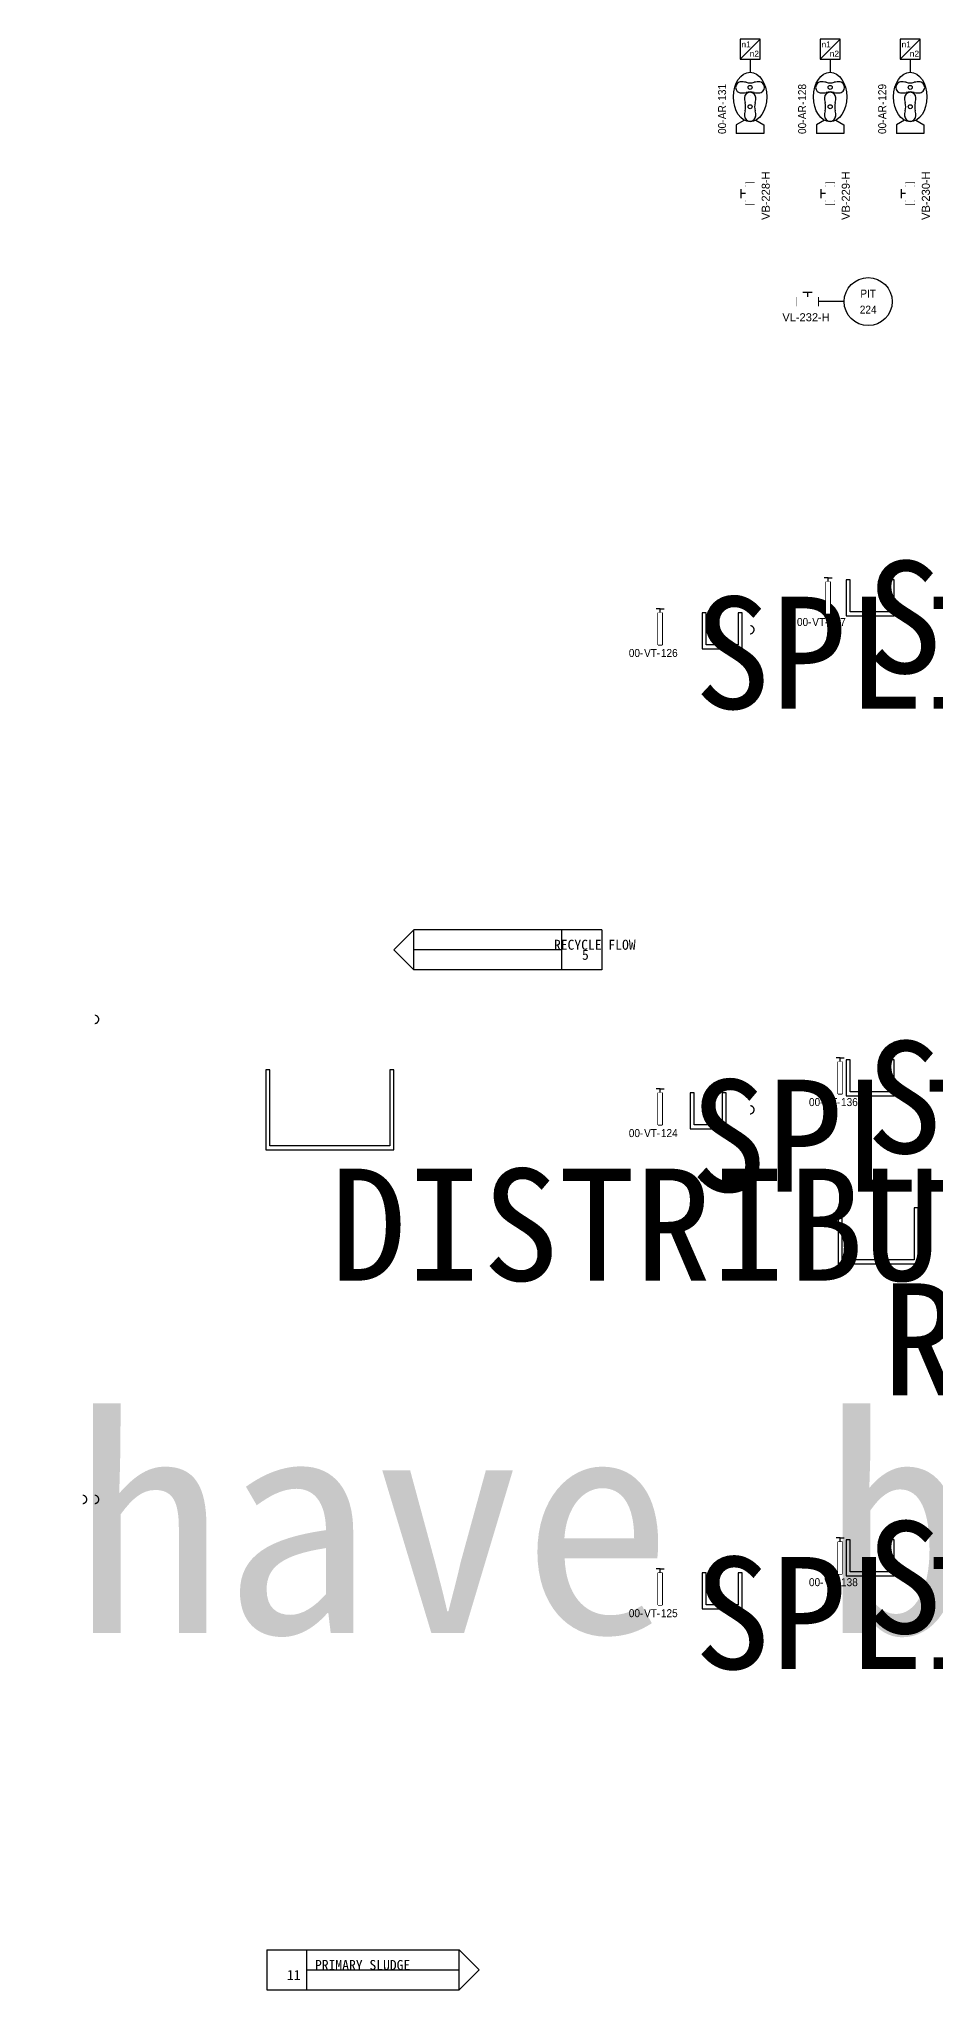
# Model space of a CAD drawing. Header units: millimetres. Extents: x 0 to 12089, y -479 to 374.
# Drawn here: x 703.4 to 927.4, y -220 to 267.6 of the extents above; entities that cross this region are included whole.
import ezdxf
from ezdxf.enums import TextEntityAlignment as Align

# ---------------------------------------------------------------- set-up
doc = ezdxf.new("R2018")
doc.units = ezdxf.units.MM
doc.header["$LTSCALE"] = 0.25
doc.set_wipeout_variables(frame=1)
doc.linetypes.add('ACAD_ISO05W100', pattern=[33, 24, -3, 0, -3, 0, -3])
doc.linetypes.add('ACAD_ISO11W100', pattern=[33, 12, -3, 12, -3, 0, -3])
for name, color, linetype, lineweight, true_color in [('air', 80, 'ACAD_ISO11W100', 25, 0x3fff00), ('equipment', 5, 'Continuous', 25, 0x0000ff), ('instrumentation', 7, 'Continuous', 25, 0xffffff), ('sludge', 7, 'ACAD_ISO05W100', 25, 0x261313), ('Text', 7, 'Continuous', 25, 0xffffff), ('unit', 1, 'Continuous', 25, 0xff0000), ('valve', 7, 'Continuous', 25, 0xffffff)]:
    doc.layers.add(name, color=color, linetype=linetype, lineweight=lineweight, true_color=true_color)
doc.styles.add('Organica', font='arial.ttf')
doc.styles.add('PDBlowerVFDdrive_BlowerMBR_Tank$0$Organica', font='arial.ttf')
doc.styles.add('RefPIDDistChamber$0$Organica', font='arial.ttf')
doc.styles.add('RefPIDDistChamber$0$Standard', font='arial.ttf')
doc.styles.get("Standard").update_dxf_attribs({"font": 'arial.ttf'})

# ---------------------------------------------------------------- blocks, each defined once
blk = doc.blocks.new('*U89')
at = {"lineweight": 25, "ltscale": 0.25}
for p, q in [((2.5, 23.64), (-2.5, 23.64)), ((-2.5, 23.64), (-2.5, 18.64)), ((-2.5, 18.64), (2.5, 23.64)), ((2.5, 18.64), (2.5, 23.64)), ((-2.5, 18.64), (2.5, 18.64)), ((0, 18.64), (0, 15.33)), ((0, 9.49), (0, 9.49)), ((-1.42, 3.35), (-3.44, 2.15)), ((-3.44, 2.15), (-3.44, 0)), ((3.44, 0), (-3.44, 0)), ((1.42, 3.35), (3.44, 2.15)), ((3.44, 2.15), (3.44, 0))]:
    blk.add_line(p, q, dxfattribs=at)
for points in [[(-2.22, 12.96, 1), (-2.22, 10.15)], [(-1.4, 4.5, 1), (1.4, 4.5)]]:
    blk.add_lwpolyline(points, format="xyb", dxfattribs=at)
for centre in [(0, 11.56), (0, 6.72)]:
    blk.add_circle(centre, 0.5)
for centre, radius, start, end in [((-2.12, 8.6), 4.36, 75.2809, 94.4863), ((-2.12, 14.51), 4.36, 265.5137, 284.7191), ((0, 8.94), 1.4, 0, 180), ((0, 16.69), 4, 255.2809, 284.7191), ((0, 6.43), 4, 75.2809, 104.7191), ((2.12, 8.6), 4.36, 85.5137, 104.7191), ((2.12, 14.51), 4.36, 255.2809, 274.4863), ((2.22, 11.56), 1.4, 270, 90), ((2.95, 8.84), 4.36, 175.5137, 194.7191), ((2.95, 4.6), 4.36, 165.2809, 184.4863), ((-5.13, 6.72), 4, 345.2809, 14.7191), ((5.13, 6.72), 4, 165.2809, 194.7191), ((-2.95, 8.84), 4.36, 345.2809, 4.4863), ((-2.95, 4.6), 4.36, 355.5137, 14.7191)]:
    blk.add_arc(centre, radius, start, end)
blk.add_ellipse((0, 9.16), major_axis=(0, -6.18), ratio=0.674562)
at = {"style": 'PDBlowerVFDdrive_BlowerMBR_Tank$0$Organica'}
for s, p in [('n1', (-2.16, 21.53)), ('n2', (-0.11, 19.23))]:
    blk.add_text(s, height=1.5, dxfattribs=at).set_placement(p)
at = {"char_height": 2, "width": 5.3402, "attachment_point": 6, "rotation": 90, "line_spacing_factor": 0.9, "style": 'PDBlowerVFDdrive_BlowerMBR_Tank$0$Organica'}
for insert in [(-7, 8), (-7, 3.5)]:
    blk.add_mtext('{\\W0.9;-}', dxfattribs=dict(at, insert=insert))
at = {"style": 'PDBlowerVFDdrive_BlowerMBR_Tank$0$Organica', "flags": 1}
for tag, p in [('BLOWER_TYPE', (20.86, 108.5)), ('NOTE_CHINESE', (20.86, 102.5)), ('NOTE', (20.86, 105.5)), ('MATERIAL_GEAR', (20.86, 99.39)), ('MATERIAL_HOUSING', (20.86, 96.39)), ('MATERIAL_SHAFT', (20.86, 93.39)), ('INSTALLED_POWER', (20.86, 87.39)), ('MATERIAL_ROTOR', (20.86, 90.39)), ('CONSUMED_POWER', (20.86, 84.19)), ('MANUFACTURE', (20.86, 77.97)), ('MODEL', (20.86, 81.08)), ('UNIT_CAPACITY', (20.78, 74.8)), ('FC-MAN', (0.14, 69.9)), ('UNIT_PRESSURE', (20.78, 68.7)), ('SP_CAPACITY', (20.78, 71.8)), ('FC-MOD', (0.14, 66.8)), ('SP_PRESSURE', (20.78, 65.7)), ('RUNNINGHOURS', (21.54, 59.34)), ('STB_DTY', (21.54, 62.34)), ('DO', (21.54, 53.34)), ('DI', (21.54, 56.34)), ('AI', (21.54, 50.34)), ('AO', (21.54, 47.34)), ('PB', (21.54, 44.34)), ('PO', (21.54, 41.34))]:
    blk.add_attdef(tag, text='', height=2, dxfattribs=at).set_placement(p, align=Align.MIDDLE_CENTER)
at = {"style": 'PDBlowerVFDdrive_BlowerMBR_Tank$0$Organica', "width": 0.9, "flags": 8}
blk.add_attdef('TAG', text='', height=2, rotation=90, dxfattribs=at).set_placement((-7, 10.31), align=Align.MIDDLE_CENTER)
at = {"style": 'PDBlowerVFDdrive_BlowerMBR_Tank$0$Organica', "width": 0.9}
for tag, p in [('TAG_ID', (-7, 7.1)), ('AREA_CODE', (-7, 2.7))]:
    blk.add_attdef(tag, text='', height=2, rotation=90, dxfattribs=at).set_placement(p, align=Align.MIDDLE_RIGHT)
blk = doc.blocks.new('break')
blk.add_arc((0, 0), 1, 270, 90)
blk.add_wipeout([(-0.12, -0.11), (-0.12, -0.89), (0, -1), (0.12, -0.89), (0.12, -0.11), (0, 0)])
blk.add_wipeout([(-0.12, 0.11), (-0.12, 0.89), (0, 1), (0.12, 0.89), (0.12, 0.11), (0, 0)])
blk = doc.blocks.new('*U110')
at = {"lineweight": 25, "ltscale": 0.25, "flags": 128}
blk.add_lwpolyline([(0, 9), (0, 0), (9, 0), (9, 9), (8, 9), (8, 1), (1, 1), (1, 9)], close=True, dxfattribs=at)
at = {"style": 'RefPIDDistChamber$0$Organica', "flags": 1}
for tag, p in [('WIDTH', (-11.4, 38.99)), ('HEIGHT', (-11.4, 36.04)), ('LIQUIDLEVEL', (-11.4, 29.93)), ('LENGTH', (-11.4, 33.02)), ('VOLUME', (-11.4, 26.97))]:
    blk.add_attdef(tag, text='', height=2, dxfattribs=at).set_placement(p, align=Align.MIDDLE_CENTER)
at = {"style": 'RefPIDDistChamber$0$Standard', "flags": 1}
blk.add_attdef('TR_NAME1', (44.32, 30.62), '', height=2.5, dxfattribs=at)
at = {"layer": 'Text', "lineweight": 30, "flags": 104}
blk.add_attdef('NAME1', text='', height=2.5, dxfattribs=at).set_placement((0.08, 12.29), align=Align.MIDDLE_CENTER)
blk = doc.blocks.new('*U112')
at = {"lineweight": 25, "ltscale": 0.25, "flags": 128}
blk.add_lwpolyline([(0, 20), (0, 0), (32, 0), (32, 20), (31, 20), (31, 1), (1, 1), (1, 20)], close=True, dxfattribs=at)
at = {"style": 'RefPIDDistChamber$0$Organica', "flags": 1}
for tag, p in [('WIDTH', (-11.4, 38.99)), ('HEIGHT', (-11.4, 36.04)), ('LIQUIDLEVEL', (-11.4, 29.93)), ('LENGTH', (-11.4, 33.02)), ('VOLUME', (-11.4, 26.97))]:
    blk.add_attdef(tag, text='', height=2, dxfattribs=at).set_placement(p, align=Align.MIDDLE_CENTER)
at = {"style": 'RefPIDDistChamber$0$Standard', "flags": 1}
blk.add_attdef('TR_NAME1', (44.32, 30.62), '', height=2.5, dxfattribs=at)
at = {"layer": 'Text', "lineweight": 30, "flags": 104}
blk.add_attdef('NAME1', text='', height=2.5, dxfattribs=at).set_placement((16.08, -4.71), align=Align.MIDDLE_CENTER)
blk = doc.blocks.new('*U116')
at = {"lineweight": 25, "ltscale": 0.25, "flags": 128}
blk.add_lwpolyline([(0, 9), (0, 0), (10, 0), (10, 9), (9, 9), (9, 1), (1, 1), (1, 9)], close=True, dxfattribs=at)
at = {"style": 'RefPIDDistChamber$0$Organica', "flags": 1}
for tag, p in [('WIDTH', (-11.4, 38.99)), ('HEIGHT', (-11.4, 36.04)), ('LIQUIDLEVEL', (-11.4, 29.93)), ('LENGTH', (-11.4, 33.02)), ('VOLUME', (-11.4, 26.97))]:
    blk.add_attdef(tag, text='', height=2, dxfattribs=at).set_placement(p, align=Align.MIDDLE_CENTER)
at = {"style": 'RefPIDDistChamber$0$Standard', "flags": 1}
blk.add_attdef('TR_NAME1', (44.32, 30.62), '', height=2.5, dxfattribs=at)
at = {"layer": 'Text', "lineweight": 30, "flags": 104}
blk.add_attdef('NAME1', text='', height=2.5, dxfattribs=at).set_placement((-1.92, 13), align=Align.MIDDLE_CENTER)
blk = doc.blocks.new('*U118')
at = {"lineweight": 25, "ltscale": 0.25, "flags": 128}
blk.add_lwpolyline([(0, 14), (0, 0), (20, 0), (20, 14), (19, 14), (19, 1), (1, 1), (1, 14)], close=True, dxfattribs=at)
at = {"style": 'RefPIDDistChamber$0$Organica', "flags": 1}
for tag, p in [('WIDTH', (-11.4, 38.99)), ('HEIGHT', (-11.4, 36.04)), ('LIQUIDLEVEL', (-11.4, 29.93)), ('LENGTH', (-11.4, 33.02)), ('VOLUME', (-11.4, 26.97))]:
    blk.add_attdef(tag, text='', height=2, dxfattribs=at).set_placement(p, align=Align.MIDDLE_CENTER)
at = {"style": 'RefPIDDistChamber$0$Standard', "flags": 1}
blk.add_attdef('TR_NAME1', (44.32, 30.62), '', height=2.5, dxfattribs=at)
at = {"layer": 'Text', "lineweight": 30, "flags": 104}
blk.add_attdef('NAME1', text='', height=2.5, dxfattribs=at).set_placement((11, -4.89), align=Align.MIDDLE_CENTER)
blk = doc.blocks.new('*U119')
at = {"lineweight": 25, "ltscale": 0.25, "flags": 128}
blk.add_lwpolyline([(0, 9), (0, 0), (12, 0), (12, 9), (11, 9), (11, 1), (1, 1), (1, 9)], close=True, dxfattribs=at)
at = {"style": 'RefPIDDistChamber$0$Organica', "flags": 1}
for tag, p in [('WIDTH', (-11.4, 38.99)), ('HEIGHT', (-11.4, 36.04)), ('LIQUIDLEVEL', (-11.4, 29.93)), ('LENGTH', (-11.4, 33.02)), ('VOLUME', (-11.4, 26.97))]:
    blk.add_attdef(tag, text='', height=2, dxfattribs=at).set_placement(p, align=Align.MIDDLE_CENTER)
at = {"style": 'RefPIDDistChamber$0$Standard', "flags": 1}
blk.add_attdef('TR_NAME1', (44.32, 30.62), '', height=2.5, dxfattribs=at)
at = {"layer": 'Text', "lineweight": 30, "flags": 104}
blk.add_attdef('NAME1', text='', height=2.5, dxfattribs=at).set_placement((5, 13.66), align=Align.MIDDLE_CENTER)
blk = doc.blocks.new('*U136')
at = {"lineweight": 25, "ltscale": 0.25}
for p, q in [((0.5, 9), (-0.5, 9)), ((0, 8), (1, 8)), ((0, 0), (0, 8)), ((0.5, 8), (0.5, 9)), ((0.5, 9), (1.5, 9)), ((1, 0), (1, 8)), ((0, 0), (1, 0))]:
    blk.add_line(p, q, dxfattribs=at)
blk.add_lwpolyline([(0, 8), (1, 8), (1, 0), (0, 0)], close=True, dxfattribs=at)
at = {"insert": (-3.7, -2.07), "char_height": 2, "width": 5.3402, "attachment_point": 6, "line_spacing_factor": 0.9, "style": 'Organica'}
blk.add_mtext('{\\W0.9;-}', dxfattribs=at)
at = {"style": 'Organica', "flags": 1}
for tag, p in [('EQUIP_TYPE', (37.6, 83.28)), ('NOTE_CHINESE', (37.6, 77.28)), ('NOTE', (37.6, 80.28)), ('MATERIAL_FRAME', (37.6, 74.17)), ('MATERIAL_BODY', (37.6, 68.17)), ('MATERIAL_STEM', (37.6, 71.17)), ('MATERIAL_SEALING', (37.6, 65.17)), ('MANUFACTURE', (37.6, 52.75)), ('MODEL', (37.6, 55.86)), ('UNIT_WATER_LEVEL', (37.76, 49.29)), ('UNIT_CHANNELW', (37.76, 43.5)), ('UNIT_CHANNELH', (37.76, 46.29)), ('SP_WATER_LEVEL', (37.76, 40.5)), ('SP_CHANNELW', (37.76, 37.5)), ('SP_CHANNELH', (37.76, 34.29)), ('STB_DTY', (37.76, 31.29)), ('PROCESSUNITAREA', (37.76, 27.66))]:
    blk.add_attdef(tag, text='', height=2, dxfattribs=at).set_placement(p, align=Align.MIDDLE_CENTER)
at = {"style": 'Organica', "width": 0.9}
for tag, p in [('AREA_CODE', (-4.5, -2.07)), ('TAG_ID', (-0.26, -2.07))]:
    blk.add_attdef(tag, text='', height=2, dxfattribs=at).set_placement(p, align=Align.MIDDLE_RIGHT)
at = {"style": 'Organica', "width": 0.9, "flags": 8}
blk.add_attdef('TAG', text='', height=2, dxfattribs=at).set_placement((2.81, -2.07), align=Align.MIDDLE_CENTER)
blk.add_wipeout([(0, 8), (1, 8), (1, 0), (0, 0)])
at = {"insert": (0.5, -2.07), "char_height": 2, "width": 5.3402, "attachment_point": 6, "line_spacing_factor": 0.9, "style": 'Organica'}
blk.add_mtext('{\\W0.9;-}', dxfattribs=at)
blk = doc.blocks.new('*U194')
at = {"color": 4, "lineweight": 25, "ltscale": 0.25}
blk.add_line((-6, 17), (-12.5, 17), dxfattribs=at)
at = {"color": 4}
blk.add_circle((0, 17), 6, dxfattribs=at)
at = {"style": 'Organica', "width": 0.9}
for tag, flags, p in [('EQUIP_TYPE', 9, (31.18, 65.35)), ('AREA_CODE', 9, (31.18, 62.35)), ('NOTE', 9, (31.18, 59.35)), ('NOTE_CHINESE', 9, (31.18, 56.35)), ('MODEL', 9, (31.18, 53.35)), ('MANUFACTURE', 9, (31.18, 50.35)), ('SPECIFICATION', 9, (31.18, 47.35)), ('DI', 9, (31.18, 44.35)), ('DO', 9, (31.18, 41.35)), ('AI', 9, (31.18, 38.35)), ('AO', 9, (31.18, 35.35)), ('PO', 9, (31.18, 29.35)), ('PB', 9, (31.18, 32.35)), ('PROCESSUNITAREA', 9, (31.18, 26.35)), ('TAG_ID', 8, (0, 19)), ('TAG', 8, (0, 15))]:
    blk.add_attdef(tag, text='', height=2, dxfattribs=dict(at, flags=flags)).set_placement(p, align=Align.MIDDLE_CENTER)
blk = doc.blocks.new('RefARRawSludge')
at = {"lineweight": 25, "ltscale": 0.25}
for p, q in [((0, 5), (48, 5)), ((0, 5), (0, -5)), ((10, -5), (10, 5)), ((48, -5), (48, 5)), ((48, 5), (53, 0)), ((10, 0), (48, 0)), ((48, -5), (53, 0)), ((0, -5), (48, -5))]:
    blk.add_line(p, q, dxfattribs=at)
at = {"layer": 'Text', "lineweight": 30, "flags": 104}
blk.add_attdef('Name', text='', height=2.5, dxfattribs=at).set_placement((12, 2.5), align=Align.MIDDLE_LEFT)
blk.add_attdef('ID', text='', height=2.5, dxfattribs=at).set_placement((5, 0), align=Align.MIDDLE_CENTER)
blk = doc.blocks.new('RefPIDInfluent')
at = {"lineweight": 30, "flags": 104}
for tag, height, p in [('NAME1', 2.5, (-37.9, 61.25)), ('PARAM', 2.5, (-61.14, 53.29)), ('VALUE', 2.5, (-31.63, 53.2)), ('UNIT', 2.5, (-10.04, 53.16)), ('COD', 2, (-31.5, 45.02)), ('BOD5', 2, (-31.5, 36.81)), ('TSS', 2, (-31.5, 28.72)), ('TN', 2, (-31.5, 20.47)), ('NH4N', 2, (-31.5, 12.29)), ('TP', 2, (-31.5, 4.12)), ('PO4_3_P', 2, (-31.5, -4.08)), ('NAME3', 2.5, (-37.9, -12.35)), ('TMIN', 2, (-31.5, -20.49)), ('TMAX', 2, (-31.5, -28.72)), ('NAME2', 2.5, (-37.71, -36.75)), ('QAVG', 2, (-31.5, -45.27)), ('QPEAKDH', 2, (-31.5, -53.27)), ('QPEAKD', 2, (-31.5, -61.47)), ('QPEAK', 2, (-31.5, -69.71))]:
    blk.add_attdef(tag, text='', height=height, dxfattribs=at).set_placement(p, align=Align.MIDDLE_CENTER)
blk.add_attdef('i18N-PID-0003', text='', height=2.5, dxfattribs=at).set_placement((-77, -75.8), align=Align.TOP_LEFT)
blk = doc.blocks.new('RefAL5Leachate')
at = {"lineweight": 25, "ltscale": 0.25}
for p, q in [((-47, 5), (-52, 0)), ((0, 5), (-47, 5)), ((-47, -5), (-47, 5)), ((-10, -5), (-10, 5)), ((0, 5), (0, -5)), ((-47, -5), (-52, 0)), ((-10, 0), (-47, 0)), ((0, -5), (-47, -5))]:
    blk.add_line(p, q, dxfattribs=at)
at = {"layer": 'Text', "lineweight": 30, "flags": 104}
blk.add_attdef('Name', text='', height=2.5, dxfattribs=at).set_placement((-12, 2.5), align=Align.MIDDLE_RIGHT)
blk.add_attdef('ID', text='', height=2.5, dxfattribs=at).set_placement((-5, 0), align=Align.MIDDLE_CENTER)
blk = doc.blocks.new('*U557')
at = {"lineweight": 25, "ltscale": 0.25}
for p, q in [((-2.67, 1.14), (-2.67, -1.14)), ((-1.9, -1.14), (-1.9, 1.14)), ((1.9, -0.76), (-1.9, 0.76)), ((1.14, 2.29), (-1.14, 2.29)), ((0, 0.5), (0, 2.29)), ((1.9, -1.14), (1.9, 1.14)), ((2.67, 1.14), (2.67, -1.14))]:
    blk.add_line(p, q, dxfattribs=at)
blk.add_circle((0, 0), 0.5)
at = {"char_height": 2, "width": 5.3402, "style": 'Organica'}
for s, insert, attachment_point in [('-', (-1.98, -3.9), 6), ('-H', (2.6, -3.9), 4)]:
    blk.add_mtext(s, dxfattribs=dict(at, insert=insert, attachment_point=attachment_point))
at = {"style": 'Organica'}
for tag, flags, p in [('EQUIP_TYPE', 1, (-8.63, 62.54)), ('NOTE', 1, (-8.63, 59.54)), ('NOTE_CHINESE', 1, (-8.63, 56.54)), ('AREA_CODE', 1, (-8.63, 53.54)), ('DI', 1, (-8.63, 50.54)), ('DO', 1, (-8.63, 47.54)), ('AI', 1, (-8.63, 44.54)), ('AO', 1, (-8.63, 41.54)), ('PB', 1, (-8.63, 38.54)), ('PO', 1, (-8.63, 35.54)), ('SP_ACTUATED', 1, (-8.63, 32.54)), ('SIZE', 1, (-8.63, 23.54)), ('MATERIAL', 1, (-8.63, 19.54)), ('PRESSURE', 1, (-8.63, 15.54)), ('PROCESSUNITAREA', 1, (-8.63, 11.72)), ('TAG', 8, (0.33, -3.9))]:
    blk.add_attdef(tag, text='', height=2, dxfattribs=dict(at, flags=flags)).set_placement(p, align=Align.MIDDLE_CENTER)
blk.add_attdef('TAG_ID', text='', height=2, dxfattribs=at).set_placement((-2.86, -3.9), align=Align.MIDDLE_RIGHT)
blk.add_wipeout([(-2.67, 1.14), (2.67, 1.14), (2.67, -1.14), (-2.67, -1.14)])
blk = doc.blocks.new('*U556')
blk.add_hatch(color=256).paths.add_polyline_path([(-0.5, 0, 1), (0.5, 0, 1)])
at = {"lineweight": 25, "ltscale": 0.25}
for p, q in [((-2.67, 1.14), (-2.67, -1.14)), ((-1.9, -1.14), (-1.9, 1.14)), ((-0.46, 0.19), (-1.9, 0.76)), ((1.14, 2.29), (-1.14, 2.29)), ((0, 2.29), (0, 0)), ((0.46, 0.19), (1.9, 0.76)), ((1.9, -1.14), (1.9, 1.14)), ((2.67, 1.14), (2.67, -1.14)), ((-1.9, -0.76), (-0.46, -0.19)), ((1.9, -0.76), (0.46, -0.19))]:
    blk.add_line(p, q, dxfattribs=at)
blk.add_circle((0, 0), 0.5)
at = {"char_height": 2, "width": 5.3402, "style": 'Organica'}
for s, insert, attachment_point in [('-', (-1.98, -3.9), 6), ('-H', (2.6, -3.9), 4)]:
    blk.add_mtext(s, dxfattribs=dict(at, insert=insert, attachment_point=attachment_point))
at = {"style": 'Organica'}
for tag, flags, p in [('EQUIP_TYPE', 1, (-8.63, 62.54)), ('NOTE', 1, (-8.63, 59.54)), ('NOTE_CHINESE', 1, (-8.63, 56.54)), ('AREA_CODE', 1, (-8.63, 53.54)), ('DI', 1, (-8.63, 50.54)), ('DO', 1, (-8.63, 47.54)), ('AI', 1, (-8.63, 44.54)), ('AO', 1, (-8.63, 41.54)), ('PB', 1, (-8.63, 38.54)), ('PO', 1, (-8.63, 35.54)), ('SP_ACTUATED', 1, (-8.63, 32.54)), ('SIZE', 1, (-8.63, 23.54)), ('MATERIAL', 1, (-8.63, 19.54)), ('PRESSURE', 1, (-8.63, 15.54)), ('PROCESSUNITAREA', 1, (-8.63, 11.72)), ('TAG', 8, (0.33, -3.9))]:
    blk.add_attdef(tag, text='', height=2, dxfattribs=dict(at, flags=flags)).set_placement(p, align=Align.MIDDLE_CENTER)
blk.add_attdef('TAG_ID', text='', height=2, dxfattribs=at).set_placement((-2.86, -3.9), align=Align.MIDDLE_RIGHT)
blk.add_wipeout([(-2.67, 1.14), (2.67, 1.14), (2.67, -1.14), (-2.67, -1.14)])

msp = doc.modelspace()

# ---------------------------------------------------------------- block references
ref = msp.add_blockref('RefAL5Leachate', (844, 40))
lines = msp.add_mtext('5', dxfattribs={"layer": 'Text', "insert": (839, 40), "char_height": 2.5, "attachment_point": 1})
ref.add_attrib('ID', '', (839, 40), dxfattribs={"flags": 104}).embed_mtext(lines)
lines = msp.add_mtext('RECYCLE FLOW', dxfattribs={"layer": 'Text', "insert": (832, 42.5), "char_height": 2.5, "attachment_point": 1})
ref.add_attrib('Name', '', (832, 42.5), dxfattribs={"flags": 104}).embed_mtext(lines)
ref = msp.add_blockref('RefARRawSludge', (760.3, -215))
lines = msp.add_mtext('11', dxfattribs={"layer": 'Text', "insert": (765.3, -215), "char_height": 2.5, "attachment_point": 1})
ref.add_attrib('ID', '', (765.3, -215), dxfattribs={"flags": 104}).embed_mtext(lines)
lines = msp.add_mtext('PRIMARY SLUDGE', dxfattribs={"layer": 'Text', "insert": (772.3, -212.5), "char_height": 2.5, "attachment_point": 1})
ref.add_attrib('Name', '', (772.3, -212.5), dxfattribs={"flags": 104}).embed_mtext(lines)
at = {"layer": 'air'}
for p in [(881, 120), (881, 0)]:
    msp.add_blockref('break', p, dxfattribs=at)
at = {"layer": 'equipment'}
ref = msp.add_blockref('*U89', (881, 244), dxfattribs=at)
ref.add_attrib('TAG', '131', dxfattribs={"layer": '0', "height": 2, "rotation": 90, "style": 'PDBlowerVFDdrive_BlowerMBR_Tank$0$Organica', "width": 0.9}).set_placement((874, 254.31), align=Align.MIDDLE_CENTER)
ref.add_attrib('AREA_CODE', '00', dxfattribs={"layer": '0', "height": 2, "rotation": 90, "style": 'PDBlowerVFDdrive_BlowerMBR_Tank$0$Organica', "width": 0.9}).set_placement((874, 246.7), align=Align.MIDDLE_RIGHT)
ref.add_attrib('TAG_ID', 'AR', dxfattribs={"layer": '0', "height": 2, "rotation": 90, "style": 'PDBlowerVFDdrive_BlowerMBR_Tank$0$Organica', "width": 0.9}).set_placement((874, 251.1), align=Align.MIDDLE_RIGHT)
ref = msp.add_blockref('*U89', (901, 244), dxfattribs=at)
ref.add_attrib('TAG', '128', dxfattribs={"layer": '0', "height": 2, "rotation": 90, "style": 'PDBlowerVFDdrive_BlowerMBR_Tank$0$Organica', "width": 0.9}).set_placement((894, 254.31), align=Align.MIDDLE_CENTER)
ref.add_attrib('AREA_CODE', '00', dxfattribs={"layer": '0', "height": 2, "rotation": 90, "style": 'PDBlowerVFDdrive_BlowerMBR_Tank$0$Organica', "width": 0.9}).set_placement((894, 246.7), align=Align.MIDDLE_RIGHT)
ref.add_attrib('TAG_ID', 'AR', dxfattribs={"layer": '0', "height": 2, "rotation": 90, "style": 'PDBlowerVFDdrive_BlowerMBR_Tank$0$Organica', "width": 0.9}).set_placement((894, 251.1), align=Align.MIDDLE_RIGHT)
ref = msp.add_blockref('*U89', (921, 244), dxfattribs=at)
ref.add_attrib('TAG', '129', dxfattribs={"layer": '0', "height": 2, "rotation": 90, "style": 'PDBlowerVFDdrive_BlowerMBR_Tank$0$Organica', "width": 0.9}).set_placement((914, 254.31), align=Align.MIDDLE_CENTER)
ref.add_attrib('AREA_CODE', '00', dxfattribs={"layer": '0', "height": 2, "rotation": 90, "style": 'PDBlowerVFDdrive_BlowerMBR_Tank$0$Organica', "width": 0.9}).set_placement((914, 246.7), align=Align.MIDDLE_RIGHT)
ref.add_attrib('TAG_ID', 'AR', dxfattribs={"layer": '0', "height": 2, "rotation": 90, "style": 'PDBlowerVFDdrive_BlowerMBR_Tank$0$Organica', "width": 0.9}).set_placement((914, 251.1), align=Align.MIDDLE_RIGHT)
ref = msp.add_blockref('*U136', (858, 116.25), dxfattribs=at)
ref.add_attrib('TAG', '126', dxfattribs={"layer": '0', "height": 2, "style": 'Organica', "width": 0.9}).set_placement((860.81, 114.18), align=Align.MIDDLE_CENTER)
ref.add_attrib('AREA_CODE', '00', dxfattribs={"layer": '0', "height": 2, "style": 'Organica', "width": 0.9}).set_placement((853.5, 114.18), align=Align.MIDDLE_RIGHT)
ref.add_attrib('TAG_ID', 'VT', dxfattribs={"layer": '0', "height": 2, "style": 'Organica', "width": 0.9}).set_placement((857.74, 114.18), align=Align.MIDDLE_RIGHT)
ref = msp.add_blockref('*U136', (858, -123.75), dxfattribs=at)
ref.add_attrib('TAG', '125', dxfattribs={"layer": '0', "height": 2, "style": 'Organica', "width": 0.9}).set_placement((860.81, -125.82), align=Align.MIDDLE_CENTER)
ref.add_attrib('AREA_CODE', '00', dxfattribs={"layer": '0', "height": 2, "style": 'Organica', "width": 0.9}).set_placement((853.5, -125.82), align=Align.MIDDLE_RIGHT)
ref.add_attrib('TAG_ID', 'VT', dxfattribs={"layer": '0', "height": 2, "style": 'Organica', "width": 0.9}).set_placement((857.74, -125.82), align=Align.MIDDLE_RIGHT)
at = {"layer": 'instrumentation'}
ref = msp.add_blockref('*U194', (910.5, 185), dxfattribs=at)
ref.add_attrib('TAG', '224', dxfattribs={"layer": '0', "height": 2, "style": 'Organica', "width": 0.9}).set_placement((910.5, 200), align=Align.MIDDLE_CENTER)
ref.add_attrib('TAG_ID', 'PIT', dxfattribs={"layer": '0', "height": 2, "style": 'Organica', "width": 0.9}).set_placement((910.5, 204), align=Align.MIDDLE_CENTER)
at = {"layer": 'sludge'}
for p in [(717.3, 22.6), (717.3, -97.4)]:
    msp.add_blockref('break', p, dxfattribs=at)
at = {"layer": 'unit'}
ref = msp.add_blockref('*U119', (905, 123.5), dxfattribs=at)
lines = msp.add_mtext('SPLITTER BOX', dxfattribs={"layer": 'Text', "insert": (910, 137.16), "char_height": 28, "attachment_point": 1})
ref.add_attrib('NAME1', '', (910, 137.16), dxfattribs={"flags": 104}).embed_mtext(lines)
ref = msp.add_blockref('*U119', (905, 3.5), dxfattribs=at)
lines = msp.add_mtext('SPLITTER BOX', dxfattribs={"layer": 'Text', "insert": (910, 17.16), "char_height": 28, "attachment_point": 1})
ref.add_attrib('NAME1', '', (910, 17.16), dxfattribs={"flags": 104}).embed_mtext(lines)
ref = msp.add_blockref('*U118', (903, -38.5), dxfattribs=at)
lines = msp.add_mtext('RAS CHAMBER', dxfattribs={"layer": 'Text', "insert": (914, -43.39), "char_height": 28, "attachment_point": 1})
ref.add_attrib('NAME1', '', (914, -43.39), dxfattribs={"flags": 104}).embed_mtext(lines)
ref = msp.add_blockref('*U119', (905, -116.5), dxfattribs=at)
lines = msp.add_mtext('SPLITTER BOX', dxfattribs={"layer": 'Text', "insert": (910, -102.84), "char_height": 28, "attachment_point": 1})
ref.add_attrib('NAME1', '', (910, -102.84), dxfattribs={"flags": 104}).embed_mtext(lines)
ref = msp.add_blockref('*U116', (869, -124.75), dxfattribs=at)
lines = msp.add_mtext('SPLITTER BOX', dxfattribs={"layer": 'Text', "insert": (867.08, -111.75), "char_height": 28, "attachment_point": 1})
ref.add_attrib('NAME1', '', (867.08, -111.75), dxfattribs={"flags": 104}).embed_mtext(lines)
at = {"layer": 'valve'}
ref = msp.add_blockref('*U557', (881, 229), dxfattribs=dict(at, rotation=90))
ref.add_attrib('TAG', '228', dxfattribs={"layer": '0', "height": 2, "rotation": 90, "style": 'Organica'}).set_placement((884.9, 229.33), align=Align.MIDDLE_CENTER)
ref.add_attrib('TAG_ID', 'VB', dxfattribs={"layer": '0', "height": 2, "rotation": 90, "style": 'Organica'}).set_placement((884.9, 226.14), align=Align.MIDDLE_RIGHT)
ref = msp.add_blockref('*U557', (901, 229), dxfattribs=dict(at, rotation=90))
ref.add_attrib('TAG', '229', dxfattribs={"layer": '0', "height": 2, "rotation": 90, "style": 'Organica'}).set_placement((904.9, 229.33), align=Align.MIDDLE_CENTER)
ref.add_attrib('TAG_ID', 'VB', dxfattribs={"layer": '0', "height": 2, "rotation": 90, "style": 'Organica'}).set_placement((904.9, 226.14), align=Align.MIDDLE_RIGHT)
ref = msp.add_blockref('*U557', (921, 229), dxfattribs=dict(at, rotation=90))
ref.add_attrib('TAG', '230', dxfattribs={"layer": '0', "height": 2, "rotation": 90, "style": 'Organica'}).set_placement((924.9, 229.33), align=Align.MIDDLE_CENTER)
ref.add_attrib('TAG_ID', 'VB', dxfattribs={"layer": '0', "height": 2, "rotation": 90, "style": 'Organica'}).set_placement((924.9, 226.14), align=Align.MIDDLE_RIGHT)

# ---------------------------------------------------------------- next in the draw order: block references
at = {"layer": 'equipment'}
ref = msp.add_blockref('*U136', (903, -116), dxfattribs=at)
ref.add_attrib('TAG', '138', dxfattribs={"layer": '0', "height": 2, "style": 'Organica', "width": 0.9}).set_placement((905.81, -118.07), align=Align.MIDDLE_CENTER)
ref.add_attrib('AREA_CODE', '00', dxfattribs={"layer": '0', "height": 2, "style": 'Organica', "width": 0.9}).set_placement((898.5, -118.07), align=Align.MIDDLE_RIGHT)
ref.add_attrib('TAG_ID', 'VT', dxfattribs={"layer": '0', "height": 2, "style": 'Organica', "width": 0.9}).set_placement((902.74, -118.07), align=Align.MIDDLE_RIGHT)
at = {"layer": 'sludge'}
msp.add_blockref('break', (714.3, -97.4), dxfattribs=at)
at = {"layer": 'unit'}
ref = msp.add_blockref('*U116', (869, 115.25), dxfattribs=at)
lines = msp.add_mtext('SPLITTER BOX', dxfattribs={"layer": 'Text', "insert": (867.08, 128.25), "char_height": 28, "attachment_point": 1})
ref.add_attrib('NAME1', '', (867.08, 128.25), dxfattribs={"flags": 104}).embed_mtext(lines)
ref = msp.add_blockref('*U112', (760, -10), dxfattribs=at)
lines = msp.add_mtext('DISTRIBUTION CHAMBER', dxfattribs={"layer": 'Text', "insert": (776.08, -14.71), "char_height": 28, "attachment_point": 1})
ref.add_attrib('NAME1', '', (776.08, -14.71), dxfattribs={"flags": 104}).embed_mtext(lines)
ref = msp.add_blockref('*U110', (866, -4.75), dxfattribs=at)
lines = msp.add_mtext('SPLITTER BOX', dxfattribs={"layer": 'Text', "insert": (866.08, 7.54), "char_height": 28, "attachment_point": 1})
ref.add_attrib('NAME1', '', (866.08, 7.54), dxfattribs={"flags": 104}).embed_mtext(lines)
at = {"layer": 'valve'}
ref = msp.add_blockref('*U556', (895.33, 202), dxfattribs=at)
ref.add_attrib('TAG', '232', dxfattribs={"layer": '0', "height": 2, "style": 'Organica'}).set_placement((895.67, 198.1), align=Align.MIDDLE_CENTER)
ref.add_attrib('TAG_ID', 'VL', dxfattribs={"layer": '0', "height": 2, "style": 'Organica'}).set_placement((892.47, 198.1), align=Align.MIDDLE_RIGHT)

# ---------------------------------------------------------------- next in the draw order: block references
at = {"layer": 'equipment'}
ref = msp.add_blockref('*U136', (900, 124), dxfattribs=at)
ref.add_attrib('TAG', '137', dxfattribs={"layer": '0', "height": 2, "style": 'Organica', "width": 0.9}).set_placement((902.81, 121.93), align=Align.MIDDLE_CENTER)
ref.add_attrib('AREA_CODE', '00', dxfattribs={"layer": '0', "height": 2, "style": 'Organica', "width": 0.9}).set_placement((895.5, 121.93), align=Align.MIDDLE_RIGHT)
ref.add_attrib('TAG_ID', 'VT', dxfattribs={"layer": '0', "height": 2, "style": 'Organica', "width": 0.9}).set_placement((899.74, 121.93), align=Align.MIDDLE_RIGHT)
ref = msp.add_blockref('*U136', (903, 4), dxfattribs=at)
ref.add_attrib('TAG', '136', dxfattribs={"layer": '0', "height": 2, "style": 'Organica', "width": 0.9}).set_placement((905.81, 1.93), align=Align.MIDDLE_CENTER)
ref.add_attrib('AREA_CODE', '00', dxfattribs={"layer": '0', "height": 2, "style": 'Organica', "width": 0.9}).set_placement((898.5, 1.93), align=Align.MIDDLE_RIGHT)
ref.add_attrib('TAG_ID', 'VT', dxfattribs={"layer": '0', "height": 2, "style": 'Organica', "width": 0.9}).set_placement((902.74, 1.93), align=Align.MIDDLE_RIGHT)
ref = msp.add_blockref('*U136', (858, -3.75), dxfattribs=at)
ref.add_attrib('TAG', '124', dxfattribs={"layer": '0', "height": 2, "style": 'Organica', "width": 0.9}).set_placement((860.81, -5.82), align=Align.MIDDLE_CENTER)
ref.add_attrib('AREA_CODE', '00', dxfattribs={"layer": '0', "height": 2, "style": 'Organica', "width": 0.9}).set_placement((853.5, -5.82), align=Align.MIDDLE_RIGHT)
ref.add_attrib('TAG_ID', 'VT', dxfattribs={"layer": '0', "height": 2, "style": 'Organica', "width": 0.9}).set_placement((857.74, -5.82), align=Align.MIDDLE_RIGHT)

# ---------------------------------------------------------------- next in the draw order: block references
ref = msp.add_blockref('RefPIDInfluent', (78, 0))
lines = msp.add_mtext('* Parameters above have been provided by the Client, for additional assumed parameters please refer to the Design Basis Document', dxfattribs={"insert": (1, -75.8), "char_height": 55, "attachment_point": 1})
ref.add_attrib('i18N-PID-0003', '', (1, -75.8), dxfattribs={"flags": 104}).embed_mtext(lines)

doc.saveas('drawing.dxf')
